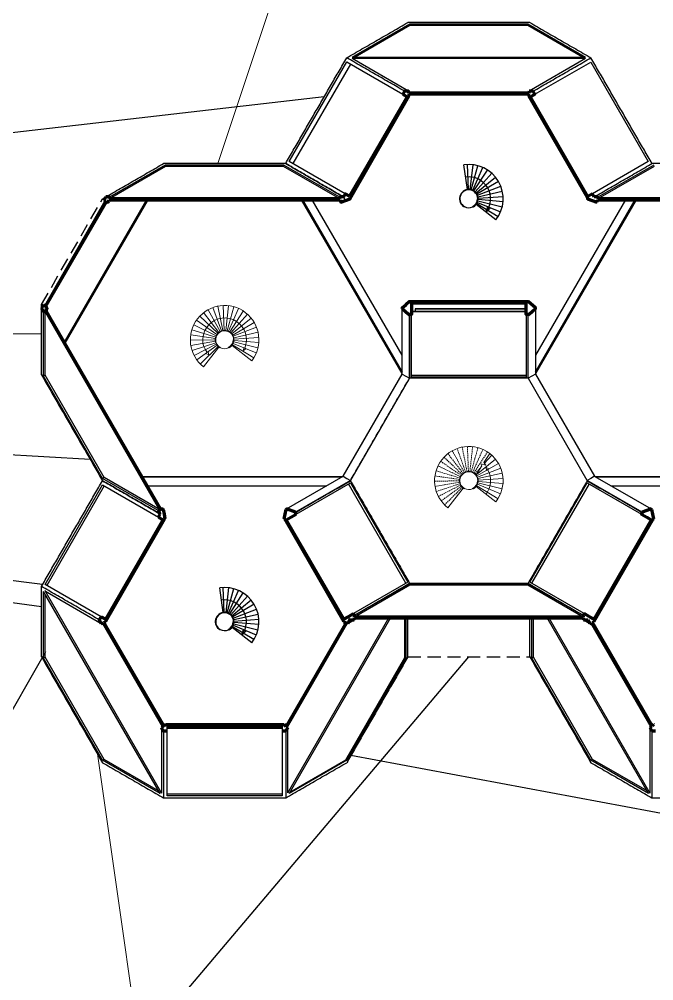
# Model space of a CAD drawing. Header units: millimetres. Extents: x 32551 to 59551, y -21458 to 15116.
# Drawn here: x 44154 to 44918, y 12298 to 13456 of the extents above; entities that cross this region are included whole.
import ezdxf

# ---------------------------------------------------------------- set-up
doc = ezdxf.new("R2010")
doc.units = ezdxf.units.MM
doc.linetypes.add('HIDDEN2', pattern=[4.7625, 3.175, -1.5875])
for name, color, linetype, lineweight, true_color in [('2ND', 120, 'Continuous', 35, 0x39ffb0), ('3RD', 141, 'Continuous', 25, 0x7debff), ('4TH DETAILS', 120, 'Continuous', 15, 0x39ffb0)]:
    doc.layers.add(name, color=color, linetype=linetype, lineweight=lineweight, true_color=true_color)
doc.layers.add('GLOW-EMERALD', color=120, linetype='Continuous', lineweight=70, true_color=0x39ffb0, transparency=0.8)

msp = doc.modelspace()

# ---------------------------------------------------------------- linework, layer by layer
at = {"layer": '2ND', "linetype": 'Continuous'}
for p, q in [((44617.746, 13369.129), (44615.563, 13365.347)), ((44767.645, 13369.129), (44767.186, 13366.742)), ((44772.533, 13369.129), (44767.645, 13369.129)), ((44767.186, 13366.742), (44623.093, 13366.742)), ((44623.258, 13363.401), (44623.736, 13363.401)), ((44623.277, 13365.788), (44767.002, 13365.788)), ((44767.002, 13365.788), (44766.543, 13363.401)), ((44766.543, 13363.401), (44767.021, 13363.401)), ((44767.021, 13363.401), (44837.7, 13240.983)), ((44258.14, 13241.85), (44256.185, 13238.465)), ((44263.027, 13241.85), (44258.14, 13241.85)), ((44262.568, 13239.463), (44263.027, 13241.85)), ((44539.374, 13241.85), (44539.833, 13239.463)), ((44843.834, 13245.631), (44838.458, 13242.527)), ((44846.017, 13241.85), (44843.834, 13245.631)), ((44850.905, 13241.85), (44846.017, 13241.85)), ((44850.445, 13239.463), (44850.905, 13241.85)), ((44257.992, 13236.821), (44185.027, 13110.442)), ((44185.762, 13109.806), (44258.911, 13236.503)), ((44256.185, 13238.465), (44255.696, 13237.617)), ((44261.447, 13236.122), (44261.925, 13236.122)), ((44261.925, 13236.122), (44262.384, 13238.508)), ((44540.017, 13238.508), (44540.476, 13236.122)), ((44540.476, 13236.122), (44540.955, 13236.122)), ((44849.085, 13235.708), (44849.324, 13236.122)), ((44849.324, 13236.122), (44849.802, 13236.122)), ((44849.802, 13236.122), (44850.262, 13238.508)), ((44850.262, 13238.508), (45127.895, 13238.508)), ((45127.711, 13239.463), (44850.445, 13239.463)), ((44183.19, 13112.033), (44180.747, 13107.801)), ((44180.747, 13107.801), (44183.19, 13103.568)), ((44185.027, 13110.442), (44183.19, 13112.033)), ((44183.19, 13103.568), (44185.027, 13105.159)), ((44187.599, 13108.215), (44185.762, 13109.806)), ((44187.36, 13107.801), (44187.599, 13108.215)), ((44615.041, 13107.801), (44614.802, 13107.386)), ((44614.802, 13107.386), (44619.211, 13103.568)), ((44321.364, 12864.244), (44323.807, 12860.012)), ((44327.114, 12865.739), (44326.875, 12866.154)), ((44327.592, 12865.739), (44327.114, 12865.739)), ((44328.695, 12860.012), (44327.592, 12865.739)), ((44329.797, 12854.284), (44328.695, 12860.012)), ((44474.809, 12865.739), (44472.604, 12854.284)), ((44475.287, 12865.739), (44474.809, 12865.739)), ((44475.526, 12866.154), (44475.287, 12865.739)), ((44480.777, 12856.231), (44487.391, 12860.049)), ((44903.73, 12862.335), (44903.969, 12861.921)), ((44914.753, 12866.154), (44909.241, 12864.244)), ((44916.572, 12860.012), (44915.47, 12865.739)), ((44917.675, 12854.284), (44916.572, 12860.012)), ((44329.319, 12854.284), (44329.797, 12854.284)), ((44472.604, 12854.284), (44473.082, 12854.284)), ((44845.916, 12730.823), (44916.595, 12853.242)), ((44916.595, 12853.242), (44917.196, 12854.284)), ((44917.196, 12854.284), (44917.675, 12854.284)), ((44257.682, 12733.526), (44252.506, 12736.514)), ((44552.079, 12732.733), (44556.966, 12732.733)), ((44557.59, 12738.46), (44556.509, 12740.332)), ((44556.966, 12732.733), (44557.425, 12735.119)), ((44558.068, 12738.46), (44557.59, 12738.46)), ((44557.609, 12736.074), (44558.068, 12738.46)), ((44832.211, 12738.46), (44832.67, 12736.074)), ((44832.854, 12735.119), (44833.313, 12732.733)), ((44833.313, 12732.733), (44838.2, 12732.733)), ((44252.766, 12728.5), (44255.063, 12729.296)), ((44255.981, 12729.614), (44258.278, 12730.409)), ((44258.278, 12730.409), (44258.039, 12730.823)), ((44840.644, 12728.5), (44842.94, 12729.296)), ((44843.859, 12729.614), (44846.155, 12730.409)), ((44846.155, 12730.409), (44845.916, 12730.823)), ((44329.92, 12606.32), (44329.681, 12606.735)), ((44475.292, 12604.507), (44472.72, 12606.735)), ((44917.559, 12606.735), (44915.722, 12605.144)), ((44917.798, 12606.32), (44917.559, 12606.735)), ((44325.272, 12602.916), (44325.762, 12602.069)), ((44474.685, 12598.684), (44477.129, 12602.916)), ((44477.129, 12602.916), (44476.027, 12603.871)), ((44914.987, 12604.507), (44913.15, 12602.916)), ((44913.15, 12602.916), (44913.639, 12602.069)), ((44913.639, 12602.069), (44915.593, 12598.684))]:
    msp.add_line(p, q, dxfattribs=at)
for points in [[(44623.093, 13366.742), (44622.634, 13369.129), (44617.746, 13369.129)], [(44838.458, 13242.527), (44769.339, 13362.243), (44774.716, 13365.347), (44772.533, 13369.129)], [(44540.955, 13236.122), (44541.194, 13235.708), (44552.217, 13239.526), (44623.253, 13363.401)], [(44615.563, 13365.347), (44620.739, 13362.359), (44551.621, 13242.642)], [(44623.736, 13363.401), (44623.277, 13365.788)], [(44551.621, 13242.642), (44546.445, 13245.631), (44544.261, 13241.85), (44539.374, 13241.85)], [(44255.696, 13237.617), (44257.992, 13236.821)], [(44258.911, 13236.503), (44261.207, 13235.708), (44261.447, 13236.122)], [(44262.384, 13238.508), (44540.017, 13238.508)], [(44539.833, 13239.463), (44262.568, 13239.463)], [(44837.7, 13240.983), (44838.301, 13239.94), (44838.062, 13239.526), (44849.085, 13235.708)], [(44623.859, 13115.437), (44623.62, 13115.852), (44619.211, 13112.033)], [(44771.068, 13103.568), (44775.477, 13107.386), (44775.238, 13107.801), (44775.477, 13108.215), (44766.659, 13115.852), (44766.42, 13115.437), (44623.859, 13115.437)], [(44185.027, 13105.159), (44323.66, 12865.04), (44321.364, 12864.244)], [(44185.762, 13105.795), (44187.599, 13107.386), (44187.36, 13107.801)], [(44326.875, 12866.154), (44324.579, 12865.358), (44185.762, 13105.795)], [(44615.041, 13107.801), (44614.802, 13108.215), (44619.211, 13112.033)], [(44619.211, 13103.568), (44623.62, 13099.75)], [(44766.42, 13100.164), (44764.258, 13100.164), (44764.258, 13113.777), (44626.021, 13113.777), (44626.021, 13100.164), (44623.859, 13100.164), (44623.62, 13099.75)], [(44766.42, 13100.164), (44766.659, 13099.75), (44771.068, 13103.568)], [(44321.624, 12856.231), (44323.807, 12860.012)], [(44487.391, 12860.049), (44486.31, 12861.921), (44486.549, 12862.335), (44475.526, 12866.154)], [(44903.969, 12861.921), (44902.888, 12860.049), (44909.502, 12856.231)], [(44909.241, 12864.244), (44903.73, 12862.335)], [(44915.47, 12865.739), (44914.992, 12865.739), (44914.753, 12866.154)], [(44321.624, 12856.231), (44326.8, 12853.242), (44257.682, 12733.526)], [(44258.039, 12730.823), (44329.319, 12854.284)], [(44473.082, 12854.284), (44544.363, 12730.823), (44544.123, 12730.409)], [(44475.4, 12853.126), (44480.777, 12856.231)], [(44549.895, 12736.514), (44544.519, 12733.41), (44475.4, 12853.126)], [(44909.502, 12856.231), (44914.678, 12853.242), (44845.559, 12733.526)], [(44252.506, 12736.514), (44250.323, 12732.733), (44252.766, 12728.5)], [(44549.635, 12728.5), (44552.079, 12732.733)], [(44549.895, 12736.514), (44556.509, 12740.332)], [(44557.425, 12735.119), (44832.854, 12735.119)], [(44832.67, 12736.074), (44557.609, 12736.074)], [(44833.77, 12740.332), (44832.689, 12738.46), (44832.211, 12738.46)], [(44840.383, 12736.514), (44833.77, 12740.332)], [(44838.2, 12732.733), (44840.644, 12728.5)], [(44845.559, 12733.526), (44840.383, 12736.514)], [(44255.063, 12729.296), (44327.109, 12604.507), (44325.272, 12602.916)], [(44329.681, 12606.735), (44327.844, 12605.144), (44255.981, 12729.614)], [(44544.123, 12730.409), (44547.338, 12729.296), (44475.292, 12604.507)], [(44476.027, 12603.871), (44548.257, 12728.977), (44549.635, 12728.5)], [(44842.94, 12729.296), (44914.987, 12604.507)], [(44915.722, 12605.144), (44843.859, 12729.614)], [(44472.72, 12606.735), (44472.481, 12606.32), (44329.92, 12606.32)], [(44332.082, 12598.684), (44327.716, 12598.684), (44325.762, 12602.069)], [(44470.319, 12604.661), (44332.082, 12604.661)], [(44474.685, 12598.684), (44470.319, 12598.684)], [(44919.96, 12598.684), (44915.593, 12598.684)]]:
    msp.add_lwpolyline(points, dxfattribs=at)
at = {"layer": '3RD', "linetype": 'Continuous', "ltscale": 10}
for p, q in [((44554.686, 13410.239), (44624.098, 13450.314)), ((44624.098, 13448.193), (44624.098, 13450.314)), ((44624.098, 13450.314), (44766.18, 13450.314)), ((44766.18, 13448.193), (44766.18, 13450.314)), ((44766.18, 13450.314), (44835.592, 13410.239)), ((44624.098, 13448.193), (44558.361, 13410.239)), ((44766.18, 13448.193), (44624.098, 13448.193)), ((44831.918, 13410.239), (44766.18, 13448.193)), ((44479.052, 13284.54), (44548.17, 13404.257)), ((44548.17, 13404.257), (44615.563, 13365.347)), ((44835.702, 13408.421), (44554.577, 13408.421)), ((44622.634, 13369.129), (44554.577, 13408.421)), ((44554.686, 13410.239), (44835.592, 13410.239)), ((44835.702, 13408.421), (44767.645, 13369.129)), ((44774.716, 13365.347), (44842.042, 13404.218)), ((44842.109, 13404.102), (44911.16, 13284.502)), ((44552.579, 13401.711), (44483.461, 13281.995)), ((44624.194, 13357.819), (44624.088, 13357.88)), ((44767.002, 13365.788), (44767.186, 13366.742)), ((44330.16, 13278.487), (44262.568, 13239.463)), ((44263.027, 13241.85), (44330.16, 13280.609)), ((44330.16, 13278.487), (44330.16, 13280.609)), ((44330.16, 13280.609), (44472.242, 13280.609)), ((44472.242, 13278.487), (44330.16, 13278.487)), ((44472.242, 13280.609), (44539.374, 13241.85)), ((44472.242, 13278.487), (44472.242, 13280.609)), ((44539.833, 13239.463), (44472.242, 13278.487)), ((44546.445, 13245.631), (44479.052, 13284.54)), ((44693.567, 13250.74), (44689.295, 13280.435)), ((44699.82, 13280.592), (44696.437, 13250.783)), ((44698.14, 13250.456), (44706.063, 13279.39)), ((44699.772, 13249.87), (44712.048, 13277.244)), ((44911.16, 13284.502), (44843.834, 13245.631)), ((44918.037, 13278.487), (44850.445, 13239.463)), ((44850.905, 13241.85), (44918.037, 13280.609)), ((44701.295, 13249.041), (44717.631, 13274.203)), ((44702.672, 13247.987), (44722.681, 13270.34)), ((44703.871, 13246.735), (44727.077, 13265.747)), ((44730.716, 13260.532), (44704.863, 13245.312)), ((44705.625, 13243.755), (44733.509, 13254.821)), ((44546.216, 13238.465), (44544.261, 13241.85)), ((44706.139, 13242.099), (44735.392, 13248.748)), ((44706.392, 13240.383), (44736.32, 13242.458)), ((44208.264, 13066.821), (44307.388, 13238.508)), ((44308.609, 13238.508), (44208.819, 13065.86)), ((44258.911, 13236.503), (44257.992, 13236.821)), ((44261.207, 13235.708), (44261.925, 13236.122)), ((44266.058, 13238.508), (44261.925, 13236.122)), ((44614.802, 13029.148), (44493.928, 13238.508)), ((44495.014, 13238.508), (44614.802, 13031.029)), ((44614.802, 13051.177), (44506.646, 13238.508)), ((44540.476, 13236.122), (44536.343, 13238.508)), ((44540.476, 13236.122), (44541.194, 13235.708)), ((44546.705, 13237.617), (44546.216, 13238.465)), ((44730.302, 13217.99), (44704.711, 13233.606)), ((44730.302, 13217.99), (44704.711, 13233.606)), ((44705.558, 13235.29), (44733.264, 13223.784)), ((44706.098, 13236.938), (44735.243, 13229.826)), ((44736.269, 13236.101), (44706.378, 13238.649)), ((44896.487, 13238.508), (44775.477, 13029.147)), ((44775.477, 13031.029), (44895.265, 13238.508)), ((44883.588, 13238.508), (44775.477, 13051.254)), ((44844.063, 13238.465), (44843.574, 13237.617)), ((44849.085, 13235.708), (44849.802, 13236.122)), ((44853.936, 13238.508), (44849.802, 13236.122)), ((44183.19, 13026.05), (44183.19, 13103.568)), ((44185.762, 13105.795), (44185.027, 13105.159)), ((44185.027, 13027.111), (44185.027, 13105.159)), ((44187.599, 13108.215), (44187.599, 13102.613)), ((44614.802, 13028.596), (44614.802, 13108.215)), ((44764.258, 13104.074), (44626.021, 13104.074)), ((44626.021, 13103.89), (44764.258, 13103.89)), ((44630.669, 13107.17), (44764.258, 13107.17)), ((44630.669, 13107.17), (44630.669, 13104.074)), ((44764.258, 13107.048), (44630.669, 13107.048)), ((44775.477, 13108.215), (44775.477, 13028.596)), ((44623.62, 13099.75), (44623.62, 13023.504)), ((44626.021, 13024.891), (44626.021, 13100.164)), ((44764.258, 13100.164), (44764.258, 13024.891)), ((44766.659, 13023.504), (44766.659, 13099.75)), ((44185.027, 13027.111), (44183.19, 13026.05)), ((44254.231, 12903.003), (44183.19, 13026.05)), ((44256.068, 12904.064), (44185.027, 13027.111)), ((44543.761, 12905.549), (44614.802, 13028.596)), ((44623.62, 13023.504), (44552.579, 12900.458)), ((44614.802, 13028.596), (44619.211, 13026.05)), ((44619.211, 13026.05), (44623.62, 13023.504)), ((44626.021, 13027.375), (44764.258, 13027.375)), ((44764.258, 13024.891), (44626.021, 13024.891)), ((44771.068, 13026.05), (44766.659, 13023.504)), ((44766.898, 13023.09), (44766.659, 13023.504)), ((44837.7, 12900.458), (44766.898, 13023.09)), ((44775.477, 13028.596), (44771.068, 13026.05)), ((44775.477, 13028.596), (44846.518, 12905.549)), ((44185.113, 12775.423), (44254.231, 12895.14)), ((44256.068, 12904.064), (44254.231, 12903.003)), ((44321.364, 12864.244), (44254.231, 12903.003)), ((44254.231, 12895.14), (44321.624, 12856.231)), ((44323.66, 12865.04), (44256.068, 12904.064)), ((44301.534, 12905.273), (44543.283, 12905.273)), ((44541.654, 12904.332), (44302.077, 12904.332)), ((44475.526, 12866.154), (44543.761, 12905.549)), ((44552.579, 12900.458), (44486.549, 12862.335)), ((44487.391, 12860.049), (44552.512, 12897.647)), ((44543.761, 12905.549), (44548.17, 12903.003)), ((44548.17, 12903.003), (44552.579, 12900.458)), ((44619.479, 12776.688), (44550.361, 12896.405)), ((44552.512, 12897.647), (44552.579, 12897.531)), ((44552.579, 12897.531), (44621.631, 12777.93)), ((44768.581, 12777.969), (44837.7, 12897.686)), ((44839.851, 12896.443), (44770.733, 12776.727)), ((44842.109, 12903.003), (44837.7, 12900.458)), ((44903.73, 12862.335), (44837.7, 12900.458)), ((44837.7, 12897.686), (44902.888, 12860.049)), ((44846.518, 12905.549), (44842.109, 12903.003)), ((44846.518, 12905.549), (44846.757, 12905.411)), ((44846.757, 12905.411), (44914.753, 12866.154)), ((44846.996, 12905.273), (45131.16, 12905.273)), ((45129.531, 12904.332), (44848.625, 12904.332)), ((44256.383, 12893.898), (44187.264, 12774.181)), ((44307.919, 12894.213), (44524.127, 12894.213)), ((44866.152, 12894.213), (45112.005, 12894.213)), ((44322.742, 12868.54), (44326.875, 12866.154)), ((44323.66, 12865.04), (44324.579, 12865.358)), ((44327.592, 12865.739), (44326.875, 12866.154)), ((44475.526, 12866.154), (44474.809, 12865.739)), ((44915.47, 12865.739), (44914.753, 12866.154)), ((44325.011, 12854.275), (44324.852, 12854.367)), ((44477.55, 12854.367), (44477.391, 12854.275)), ((44484.163, 12858.186), (44484.004, 12858.094)), ((44906.275, 12858.094), (44906.115, 12858.186)), ((44912.888, 12854.275), (44912.729, 12854.367)), ((44184.631, 12767.838), (44185.634, 12767.259)), ((44184.631, 12767.838), (44325.272, 12524.241)), ((44252.506, 12736.514), (44185.113, 12775.423)), ((44185.634, 12767.259), (44252.766, 12728.5)), ((44399.599, 12741.611), (44395.327, 12771.306)), ((44405.852, 12771.463), (44402.469, 12741.654)), ((44404.172, 12741.327), (44412.095, 12770.261)), ((44405.804, 12740.741), (44418.08, 12768.115)), ((44621.631, 12777.93), (44556.509, 12740.332)), ((44624.098, 12774.461), (44557.609, 12736.074)), ((44558.068, 12738.46), (44624.098, 12776.583)), ((44624.098, 12776.583), (44766.18, 12776.583)), ((44624.098, 12774.461), (44624.098, 12776.583)), ((44766.18, 12774.461), (44624.098, 12774.461)), ((44766.18, 12776.583), (44832.211, 12738.46)), ((44766.18, 12774.461), (44766.18, 12776.583)), ((44832.67, 12736.074), (44766.18, 12774.461)), ((44833.77, 12740.332), (44768.581, 12777.969)), ((44183.19, 12686.639), (44183.19, 12766.789)), ((44323.643, 12523.517), (44183.19, 12766.789)), ((44185.027, 12687.699), (44185.027, 12763.607)), ((44407.327, 12739.912), (44423.663, 12765.074)), ((44408.704, 12738.858), (44428.713, 12761.211)), ((44409.903, 12737.606), (44433.11, 12756.618)), ((44436.748, 12751.403), (44410.895, 12736.184)), ((44411.657, 12734.626), (44439.542, 12745.692)), ((44255.733, 12734.651), (44255.892, 12734.559)), ((44412.171, 12732.97), (44441.424, 12739.619)), ((44412.424, 12731.254), (44442.352, 12733.329)), ((44477.129, 12524.318), (44598.835, 12735.119)), ((44600.927, 12735.119), (44478.758, 12523.517)), ((44546.509, 12734.559), (44546.668, 12734.651)), ((44549.635, 12728.5), (44561.099, 12735.119)), ((44549.895, 12736.514), (44552.079, 12732.733)), ((44553.123, 12738.377), (44553.282, 12738.469)), ((44618.109, 12687.275), (44618.109, 12735.119)), ((44619.211, 12735.119), (44619.211, 12686.639)), ((44771.068, 12686.639), (44771.068, 12735.119)), ((44772.905, 12687.699), (44772.905, 12735.119)), ((44911.521, 12523.517), (44789.352, 12735.119)), ((44791.399, 12735.119), (44913.15, 12524.241)), ((44833.313, 12732.733), (44829.179, 12735.119)), ((44833.313, 12732.733), (44840.644, 12728.5)), ((44836.997, 12738.469), (44837.156, 12738.377)), ((44843.611, 12734.651), (44843.77, 12734.559)), ((44410.725, 12724.488), (44410.304, 12723.866)), ((44436.334, 12708.861), (44410.725, 12724.488)), ((44411.59, 12726.161), (44439.296, 12714.655)), ((44412.13, 12727.809), (44441.275, 12720.697)), ((44442.301, 12726.972), (44412.41, 12729.52)), ((44185.027, 12687.699), (44183.19, 12686.639)), ((44254.231, 12563.592), (44183.19, 12686.639)), ((44256.068, 12564.653), (44185.027, 12687.699)), ((44547.068, 12564.229), (44618.109, 12687.275)), ((44619.211, 12686.639), (44550.614, 12567.825)), ((44618.109, 12687.275), (44619.211, 12686.639)), ((44772.905, 12687.699), (44771.068, 12686.639)), ((44842.109, 12563.592), (44771.068, 12686.639)), ((44843.946, 12564.653), (44772.905, 12687.699)), ((44325.272, 12602.916), (44325.272, 12524.241)), ((44332.082, 12520.865), (44332.082, 12604.661)), ((44470.319, 12602.594), (44332.082, 12602.594)), ((44332.082, 12602.41), (44470.319, 12602.41)), ((44470.319, 12604.661), (44470.319, 12520.865)), ((44475.292, 12604.507), (44476.027, 12603.871)), ((44477.129, 12524.318), (44477.129, 12602.916)), ((44913.15, 12602.916), (44913.15, 12524.241)), ((44914.987, 12604.507), (44915.722, 12605.144)), ((44256.068, 12564.653), (44254.231, 12563.592)), ((44323.643, 12523.517), (44254.231, 12563.592)), ((44321.806, 12526.699), (44256.068, 12564.653)), ((44548.17, 12563.592), (44478.758, 12523.517)), ((44479.86, 12525.426), (44547.068, 12564.229)), ((44547.068, 12564.229), (44548.17, 12563.592)), ((44550.614, 12567.825), (44548.17, 12563.592)), ((44843.946, 12564.653), (44842.109, 12563.592)), ((44911.521, 12523.517), (44842.109, 12563.592)), ((44909.684, 12526.699), (44843.946, 12564.653)), ((44332.082, 12523.349), (44470.319, 12523.349)), ((44470.319, 12520.865), (44332.082, 12520.865))]:
    msp.add_line(p, q, dxfattribs=at)
at = {"layer": '3RD', "ltscale": 10}
for p, q in [((44521.083, 13362.383), (41892.182, 13059.16)), ((44689.834, 13230.231), (44689.584, 13229.798)), ((44699.557, 13230.301), (44699.771, 13229.849)), ((44700.797, 13229.823), (44700.547, 13230.256)), ((44705.435, 13239.529), (44705.918, 13239.484)), ((44180.747, 13076.902), (41892.182, 13059.16)), ((41892.182, 13059.16), (44180.747, 12748.661)), ((44239.551, 12925.609), (41892.182, 13059.16)), ((44182.08, 12775.213), (41892.182, 13059.16)), ((44395.866, 12721.102), (44395.616, 12720.669)), ((44405.59, 12721.172), (44405.803, 12720.72)), ((44406.829, 12720.694), (44406.579, 12721.127)), ((44411.468, 12730.4), (44411.95, 12730.355)), ((43113.923, 10819.808), (44185.854, 12694.44)), ((44694.776, 12688.05), (43113.923, 10819.808)), ((44553.302, 12569.66), (45957.201, 12308.441))]:
    msp.add_line(p, q, dxfattribs=at)
at = {"layer": '3RD', "linetype": 'Continuous', "ltscale": 10}
for points in [[(44694.706, 13250.804), (44693.466, 13280.82)], [(44400.738, 12741.675), (44399.498, 12771.691)]]:
    msp.add_lwpolyline(points, dxfattribs=at)
at = {"layer": '3RD', "linetype": 'HIDDEN2', "ltscale": 5}
for points in [[(44180.747, 13107.801), (44180.747, 13112.314), (44254.231, 13239.593), (44258.14, 13241.85)], [(44621.655, 12688.05), (44768.624, 12688.05)]]:
    msp.add_lwpolyline(points, dxfattribs=at)
at = {"layer": '3RD', "ltscale": 10}
for points in [[(44727.744, 13214.299), (44704.06, 13232.672)], [(44715.874, 13223.508), (44717.892, 13230.295)], [(44715.874, 13223.508), (44720.928, 13228.467)], [(44433.796, 12705.155), (44410.093, 12723.543)], [(44421.906, 12714.379), (44423.924, 12721.166)], [(44421.906, 12714.379), (44426.96, 12719.338)]]:
    msp.add_lwpolyline(points, dxfattribs=at)
at = {"layer": '3RD', "linetype": 'Continuous'}
for centre in [(44695.168, 13239.605), (44401.201, 12730.476)]:
    msp.add_arc(centre, 41.25, 322.158402, 98.18649, dxfattribs=at)
at = {"layer": '3RD'}
for centre, radius, start, end in [((44695.139, 13239.593), 26.242, 322.196424, 98.119823), ((44695.168, 13239.564), 11.25, 300.019763, 240.23704), ((44695.168, 13239.564), 10.75, 295.351264, 240.24848), ((44695.168, 13239.605), 10.786, 240.35702, 295.257619), ((44695.155, 13239.592), 10.281, 295.355045, 359.651323), ((44401.171, 12730.464), 26.242, 322.196424, 98.119823), ((44401.201, 12730.435), 11.25, 300.019763, 240.23704), ((44401.201, 12730.435), 10.75, 295.351264, 240.24848), ((44401.201, 12730.476), 10.786, 240.35702, 295.257619), ((44401.187, 12730.463), 10.281, 295.355045, 359.651323)]:
    msp.add_arc(centre, radius, start, end, dxfattribs=at)
at = {"layer": '3RD', "linetype": 'Continuous', "ltscale": 10}
for points in [[(44548.17, 13409.299), (44621.655, 13451.725)], [(44768.624, 13451.725), (44621.655, 13451.725)], [(44768.624, 13451.725), (44842.109, 13409.299)], [(44474.685, 13282.019), (44548.17, 13409.299)], [(44617.746, 13369.129), (44548.17, 13409.299)], [(44772.533, 13369.129), (44842.109, 13409.299)], [(44915.593, 13282.019), (44842.109, 13409.299)], [(44258.14, 13241.85), (44327.716, 13282.019)], [(44474.685, 13282.019), (44327.716, 13282.019)], [(44474.685, 13282.019), (44544.261, 13241.85)], [(44544.261, 13241.85), (44474.685, 13282.019)], [(44846.017, 13241.85), (44915.593, 13282.019)], [(45062.563, 13282.019), (44915.593, 13282.019)], [(44180.747, 13027.461), (44180.747, 13107.801)], [(44623.859, 13023.643), (44623.859, 13100.164)], [(44766.42, 13023.643), (44766.42, 13100.164)], [(44180.747, 13027.461), (44254.231, 12900.182)], [(44552.579, 12900.182), (44623.859, 13023.643)], [(44766.42, 13023.643), (44623.859, 13023.643)], [(44180.747, 12772.902), (44254.231, 12900.182)], [(44323.807, 12860.012), (44254.231, 12900.182)], [(44254.231, 12900.182), (44323.807, 12860.012)], [(44486.31, 12861.921), (44552.579, 12900.182)], [(44552.579, 12900.182), (44623.859, 12776.721)], [(44837.7, 12900.182), (44766.42, 12776.721)], [(44837.7, 12900.182), (44903.969, 12861.921)], [(44180.747, 12688.05), (44180.747, 12772.902)], [(44250.323, 12732.733), (44180.747, 12772.902)], [(44557.59, 12738.46), (44623.859, 12776.721)], [(44623.859, 12776.721), (44766.42, 12776.721)], [(44766.42, 12776.721), (44832.689, 12738.46)], [(44621.655, 12688.05), (44621.655, 12735.119)], [(44768.624, 12688.05), (44768.624, 12735.119)], [(44180.747, 12688.05), (44254.231, 12560.77)], [(44621.655, 12688.05), (44548.17, 12560.77)], [(44768.624, 12688.05), (44842.109, 12560.77)], [(44327.716, 12598.684), (44327.716, 12518.344)], [(44474.685, 12598.684), (44474.685, 12518.344)], [(44915.593, 12598.684), (44915.593, 12518.344)], [(44254.231, 12560.77), (44327.716, 12518.344)], [(44474.685, 12518.344), (44548.17, 12560.77)], [(44842.109, 12560.77), (44915.593, 12518.344)], [(44327.716, 12518.344), (44474.685, 12518.344)], [(44915.593, 12518.344), (45062.563, 12518.344)]]:
    msp.add_open_spline(points, degree=1, dxfattribs=at)
at = {"layer": '4TH DETAILS', "linetype": 'Continuous'}
for p, q in [((44381.274, 13106.005), (44395.766, 13079.738)), ((44397.344, 13080.456), (44387.061, 13108.638)), ((44399.014, 13080.923), (44393.184, 13110.351)), ((44399.498, 13111.102), (44400.736, 13081.128)), ((44405.852, 13110.874), (44402.469, 13081.066)), ((44404.172, 13080.738), (44412.095, 13109.673)), ((44405.804, 13080.152), (44418.08, 13107.526)), ((44407.327, 13079.323), (44423.663, 13104.485)), ((44391.94, 13076.275), (44367.244, 13093.308)), ((44371.247, 13098.248), (44393.031, 13077.622)), ((44375.961, 13102.514), (44394.317, 13078.786)), ((44408.704, 13078.269), (44428.713, 13100.622)), ((44409.903, 13077.017), (44433.11, 13096.029)), ((44390.437, 13073.161), (44361.735, 13081.889)), ((44391.068, 13074.776), (44364.048, 13087.811)), ((44436.748, 13090.815), (44410.895, 13075.595)), ((44411.657, 13074.037), (44439.542, 13085.103)), ((44359.954, 13069.337), (44389.952, 13069.737)), ((44390.062, 13071.468), (44360.36, 13075.682)), ((44412.171, 13072.381), (44441.424, 13079.031)), ((44442.301, 13066.383), (44412.41, 13068.932)), ((44412.424, 13070.666), (44442.352, 13072.741)), ((44390.108, 13068.01), (44360.529, 13063.005)), ((44362.07, 13056.836), (44390.529, 13066.328)), ((44391.202, 13064.73), (44364.54, 13050.978)), ((44392.114, 13063.255), (44367.881, 13045.569)), ((44372.014, 13040.737), (44393.241, 13061.937)), ((44410.725, 13063.9), (44410.304, 13063.278)), ((44436.334, 13048.272), (44410.725, 13063.9)), ((44411.59, 13065.572), (44439.296, 13054.066)), ((44412.13, 13067.22), (44441.275, 13060.108)), ((44713.98, 12921.228), (44722.652, 12930.916)), ((44703.842, 12907.311), (44727.048, 12926.323)), ((44730.687, 12921.109), (44704.834, 12905.889)), ((44705.596, 12904.332), (44733.48, 12915.398)), ((44706.11, 12902.675), (44735.363, 12909.325)), ((44705.529, 12895.867), (44733.235, 12884.361)), ((44706.069, 12897.515), (44735.213, 12890.403)), ((44736.24, 12896.677), (44706.349, 12899.226)), ((44706.362, 12900.96), (44736.291, 12903.035)), ((44727.735, 12874.901), (44704.029, 12893.287)), ((44704.664, 12894.194), (44704.243, 12893.572)), ((44730.273, 12878.566), (44704.664, 12894.194))]:
    msp.add_line(p, q, dxfattribs=at)
at = {"layer": '4TH DETAILS'}
for p, q in [((44411.468, 13069.852), (44411.951, 13069.849)), ((44395.866, 13060.554), (44395.616, 13060.121)), ((44405.59, 13060.625), (44405.803, 13060.173)), ((44406.829, 13060.146), (44406.579, 13060.579)), ((44713.368, 12922.137), (44720.276, 12932.888)), ((44703.842, 12907.311), (44710.73, 12918.031)), ((44716.348, 12912.668), (44719.19, 12914.341)), ((44705.406, 12900.147), (44705.889, 12900.144)), ((44689.805, 12890.849), (44689.555, 12890.416)), ((44699.528, 12890.919), (44699.742, 12890.467)), ((44700.768, 12890.441), (44700.518, 12890.874))]:
    msp.add_line(p, q, dxfattribs=at)
at = {"layer": '4TH DETAILS', "linetype": 'HIDDEN2', "ltscale": 0.5}
for p, q in [((44693.437, 12941.397), (44694.675, 12911.422)), ((44699.791, 12941.169), (44696.408, 12911.36)), ((44669.899, 12932.809), (44688.256, 12909.08)), ((44675.213, 12936.3), (44689.705, 12910.032)), ((44691.283, 12910.75), (44681, 12938.933)), ((44692.953, 12911.217), (44687.123, 12940.645)), ((44698.111, 12911.032), (44706.034, 12939.967)), ((44699.743, 12910.447), (44712.019, 12937.82)), ((44701.266, 12909.617), (44717.602, 12934.779)), ((44685.007, 12905.07), (44657.987, 12918.106)), ((44685.879, 12906.569), (44661.183, 12923.602)), ((44665.185, 12928.542), (44686.97, 12907.916)), ((44684.376, 12903.455), (44655.674, 12912.183)), ((44702.643, 12908.564), (44709.743, 12916.495)), ((44653.893, 12899.631), (44683.89, 12900.032)), ((44684.001, 12901.762), (44654.298, 12905.976)), ((44684.047, 12898.305), (44654.468, 12893.299)), ((44656.008, 12887.131), (44684.467, 12896.622)), ((44685.141, 12895.025), (44658.479, 12881.272)), ((44686.052, 12893.549), (44661.82, 12875.863)), ((44665.953, 12871.032), (44687.179, 12892.232))]:
    msp.add_line(p, q, dxfattribs=at)
at = {"layer": '4TH DETAILS'}
for points in [[(48512.728, 11650.049), (48512.728, 12764.564), (47558.913, 13718.378), (46128.192, 14672.193), (44697.47, 14195.286), (44393.048, 13282.019)], [(44394.285, 13061.014), (44375.891, 13037.304)], [(44433.813, 13044.629), (44410.109, 13063.017)], [(44424.042, 13056.951), (44424.136, 13060.362)], [(44424.042, 13056.951), (44426.955, 13059.191)], [(44382.111, 13051.87), (44378.718, 13053.478)], [(44382.111, 13051.87), (44381.261, 13055.334)], [(44710.73, 12918.031), (44709.442, 12920.364)], [(44715.429, 12919.074), (44709.442, 12920.364)], [(44715.429, 12919.074), (44713.368, 12922.137)], [(44715.958, 12916.178), (44716.348, 12912.668)], [(44715.958, 12916.178), (44719.19, 12914.341)], [(44688.211, 12891.318), (44669.801, 12867.586)], [(44727.735, 12874.901), (44704.031, 12893.29)], [(44248.178, 12571.254), (44459.016, 11095.389), (44459.016, 9903.121), (44577.172, 9489.575)]]:
    msp.add_lwpolyline(points, dxfattribs=at)
for centre, radius, start, end in [((44401.201, 13069.887), 41.25, 322.241611, 232.16137), ((44401.201, 13069.887), 26.25, 337.446698, 216.124545), ((44401.201, 13069.887), 11.25, 300.019763, 240.23704), ((44401.201, 13069.887), 10.75, 295.351264, 240.24848), ((44401.187, 13069.915), 10.281, 295.355045, 359.651323), ((44401.201, 13069.929), 10.786, 240.35702, 295.257619), ((44695.139, 12900.182), 41.25, 322.203589, 232.139685), ((44695.139, 12900.182), 11.25, 300.019763, 240.23704), ((44695.139, 12900.182), 10.75, 295.351264, 240.24848), ((44695.11, 12900.211), 26.281, 322.192332, 30.399321), ((44695.126, 12900.209), 10.281, 295.355045, 359.651323), ((44695.139, 12900.223), 10.786, 240.35702, 295.257619)]:
    msp.add_arc(centre, radius, start, end, dxfattribs=at)
at = {"layer": 'GLOW-EMERALD', "linetype": 'Continuous'}
for p, q in [((44617.746, 13369.129), (44615.563, 13365.347)), ((44767.645, 13369.129), (44767.186, 13366.742)), ((44772.533, 13369.129), (44767.645, 13369.129)), ((44767.186, 13366.742), (44623.093, 13366.742)), ((44623.258, 13363.401), (44623.736, 13363.401)), ((44623.277, 13365.788), (44767.002, 13365.788)), ((44767.002, 13365.788), (44766.543, 13363.401)), ((44766.543, 13363.401), (44767.021, 13363.401)), ((44767.021, 13363.401), (44837.7, 13240.983)), ((44258.14, 13241.85), (44256.185, 13238.465)), ((44263.027, 13241.85), (44258.14, 13241.85)), ((44262.568, 13239.463), (44263.027, 13241.85)), ((44539.374, 13241.85), (44539.833, 13239.463)), ((44843.834, 13245.631), (44838.458, 13242.527)), ((44846.017, 13241.85), (44843.834, 13245.631)), ((44850.905, 13241.85), (44846.017, 13241.85)), ((44850.445, 13239.463), (44850.905, 13241.85)), ((44257.992, 13236.821), (44185.027, 13110.442)), ((44185.762, 13109.806), (44258.911, 13236.503)), ((44256.185, 13238.465), (44255.696, 13237.617)), ((44261.447, 13236.122), (44261.925, 13236.122)), ((44261.925, 13236.122), (44262.384, 13238.508)), ((44540.017, 13238.508), (44540.476, 13236.122)), ((44540.476, 13236.122), (44540.955, 13236.122)), ((44849.085, 13235.708), (44849.324, 13236.122)), ((44849.324, 13236.122), (44849.802, 13236.122)), ((44849.802, 13236.122), (44850.262, 13238.508)), ((44850.262, 13238.508), (45127.895, 13238.508)), ((45127.711, 13239.463), (44850.445, 13239.463)), ((44183.19, 13112.033), (44180.747, 13107.801)), ((44180.747, 13107.801), (44183.19, 13103.568)), ((44185.027, 13110.442), (44183.19, 13112.033)), ((44183.19, 13103.568), (44185.027, 13105.159)), ((44187.599, 13108.215), (44185.762, 13109.806)), ((44187.36, 13107.801), (44187.599, 13108.215)), ((44615.041, 13107.801), (44614.802, 13107.386)), ((44614.802, 13107.386), (44619.211, 13103.568)), ((44321.364, 12864.244), (44323.807, 12860.012)), ((44327.114, 12865.739), (44326.875, 12866.154)), ((44327.592, 12865.739), (44327.114, 12865.739)), ((44328.695, 12860.012), (44327.592, 12865.739)), ((44329.797, 12854.284), (44328.695, 12860.012)), ((44474.809, 12865.739), (44472.604, 12854.284)), ((44475.287, 12865.739), (44474.809, 12865.739)), ((44475.526, 12866.154), (44475.287, 12865.739)), ((44480.777, 12856.231), (44487.391, 12860.049)), ((44903.73, 12862.335), (44903.969, 12861.921)), ((44914.753, 12866.154), (44909.241, 12864.244)), ((44916.572, 12860.012), (44915.47, 12865.739)), ((44917.675, 12854.284), (44916.572, 12860.012)), ((44329.319, 12854.284), (44329.797, 12854.284)), ((44472.604, 12854.284), (44473.082, 12854.284)), ((44845.916, 12730.823), (44916.595, 12853.242)), ((44916.595, 12853.242), (44917.196, 12854.284)), ((44917.196, 12854.284), (44917.675, 12854.284)), ((44257.682, 12733.526), (44252.506, 12736.514)), ((44552.079, 12732.733), (44556.966, 12732.733)), ((44557.59, 12738.46), (44556.509, 12740.332)), ((44556.966, 12732.733), (44557.425, 12735.119)), ((44558.068, 12738.46), (44557.59, 12738.46)), ((44557.609, 12736.074), (44558.068, 12738.46)), ((44832.211, 12738.46), (44832.67, 12736.074)), ((44832.854, 12735.119), (44833.313, 12732.733)), ((44833.313, 12732.733), (44838.2, 12732.733)), ((44252.766, 12728.5), (44255.063, 12729.296)), ((44255.981, 12729.614), (44258.278, 12730.409)), ((44258.278, 12730.409), (44258.039, 12730.823)), ((44840.644, 12728.5), (44842.94, 12729.296)), ((44843.859, 12729.614), (44846.155, 12730.409)), ((44846.155, 12730.409), (44845.916, 12730.823)), ((44329.92, 12606.32), (44329.681, 12606.735)), ((44475.292, 12604.507), (44472.72, 12606.735)), ((44917.559, 12606.735), (44915.722, 12605.144)), ((44917.798, 12606.32), (44917.559, 12606.735)), ((44325.272, 12602.916), (44325.762, 12602.069)), ((44474.685, 12598.684), (44477.129, 12602.916)), ((44477.129, 12602.916), (44476.027, 12603.871)), ((44914.987, 12604.507), (44913.15, 12602.916)), ((44913.15, 12602.916), (44913.639, 12602.069)), ((44913.639, 12602.069), (44915.593, 12598.684))]:
    msp.add_line(p, q, dxfattribs=at)
for points in [[(44623.093, 13366.742), (44622.634, 13369.129), (44617.746, 13369.129)], [(44838.458, 13242.527), (44769.339, 13362.243), (44774.716, 13365.347), (44772.533, 13369.129)], [(44540.955, 13236.122), (44541.194, 13235.708), (44552.217, 13239.526), (44623.253, 13363.401)], [(44615.563, 13365.347), (44620.739, 13362.359), (44551.621, 13242.642)], [(44623.736, 13363.401), (44623.277, 13365.788)], [(44551.621, 13242.642), (44546.445, 13245.631), (44544.261, 13241.85), (44539.374, 13241.85)], [(44255.696, 13237.617), (44257.992, 13236.821)], [(44258.911, 13236.503), (44261.207, 13235.708), (44261.447, 13236.122)], [(44262.384, 13238.508), (44540.017, 13238.508)], [(44539.833, 13239.463), (44262.568, 13239.463)], [(44837.7, 13240.983), (44838.301, 13239.94), (44838.062, 13239.526), (44849.085, 13235.708)], [(44623.859, 13115.437), (44623.62, 13115.852), (44619.211, 13112.033)], [(44771.068, 13103.568), (44775.477, 13107.386), (44775.238, 13107.801), (44775.477, 13108.215), (44766.659, 13115.852), (44766.42, 13115.437), (44623.859, 13115.437)], [(44185.027, 13105.159), (44323.66, 12865.04), (44321.364, 12864.244)], [(44185.762, 13105.795), (44187.599, 13107.386), (44187.36, 13107.801)], [(44326.875, 12866.154), (44324.579, 12865.358), (44185.762, 13105.795)], [(44615.041, 13107.801), (44614.802, 13108.215), (44619.211, 13112.033)], [(44619.211, 13103.568), (44623.62, 13099.75)], [(44766.42, 13100.164), (44764.258, 13100.164), (44764.258, 13113.777), (44626.021, 13113.777), (44626.021, 13100.164), (44623.859, 13100.164), (44623.62, 13099.75)], [(44766.42, 13100.164), (44766.659, 13099.75), (44771.068, 13103.568)], [(44321.624, 12856.231), (44323.807, 12860.012)], [(44487.391, 12860.049), (44486.31, 12861.921), (44486.549, 12862.335), (44475.526, 12866.154)], [(44903.969, 12861.921), (44902.888, 12860.049), (44909.502, 12856.231)], [(44909.241, 12864.244), (44903.73, 12862.335)], [(44915.47, 12865.739), (44914.992, 12865.739), (44914.753, 12866.154)], [(44321.624, 12856.231), (44326.8, 12853.242), (44257.682, 12733.526)], [(44258.039, 12730.823), (44329.319, 12854.284)], [(44473.082, 12854.284), (44544.363, 12730.823), (44544.123, 12730.409)], [(44475.4, 12853.126), (44480.777, 12856.231)], [(44549.895, 12736.514), (44544.519, 12733.41), (44475.4, 12853.126)], [(44909.502, 12856.231), (44914.678, 12853.242), (44845.559, 12733.526)], [(44252.506, 12736.514), (44250.323, 12732.733), (44252.766, 12728.5)], [(44549.635, 12728.5), (44552.079, 12732.733)], [(44549.895, 12736.514), (44556.509, 12740.332)], [(44557.425, 12735.119), (44832.854, 12735.119)], [(44832.67, 12736.074), (44557.609, 12736.074)], [(44833.77, 12740.332), (44832.689, 12738.46), (44832.211, 12738.46)], [(44840.383, 12736.514), (44833.77, 12740.332)], [(44838.2, 12732.733), (44840.644, 12728.5)], [(44845.559, 12733.526), (44840.383, 12736.514)], [(44255.063, 12729.296), (44327.109, 12604.507), (44325.272, 12602.916)], [(44329.681, 12606.735), (44327.844, 12605.144), (44255.981, 12729.614)], [(44544.123, 12730.409), (44547.338, 12729.296), (44475.292, 12604.507)], [(44476.027, 12603.871), (44548.257, 12728.977), (44549.635, 12728.5)], [(44842.94, 12729.296), (44914.987, 12604.507)], [(44915.722, 12605.144), (44843.859, 12729.614)], [(44472.72, 12606.735), (44472.481, 12606.32), (44329.92, 12606.32)], [(44332.082, 12598.684), (44327.716, 12598.684), (44325.762, 12602.069)], [(44470.319, 12604.661), (44332.082, 12604.661)], [(44474.685, 12598.684), (44470.319, 12598.684)], [(44919.96, 12598.684), (44915.593, 12598.684)]]:
    msp.add_lwpolyline(points, dxfattribs=at)

doc.saveas('drawing.dxf')
